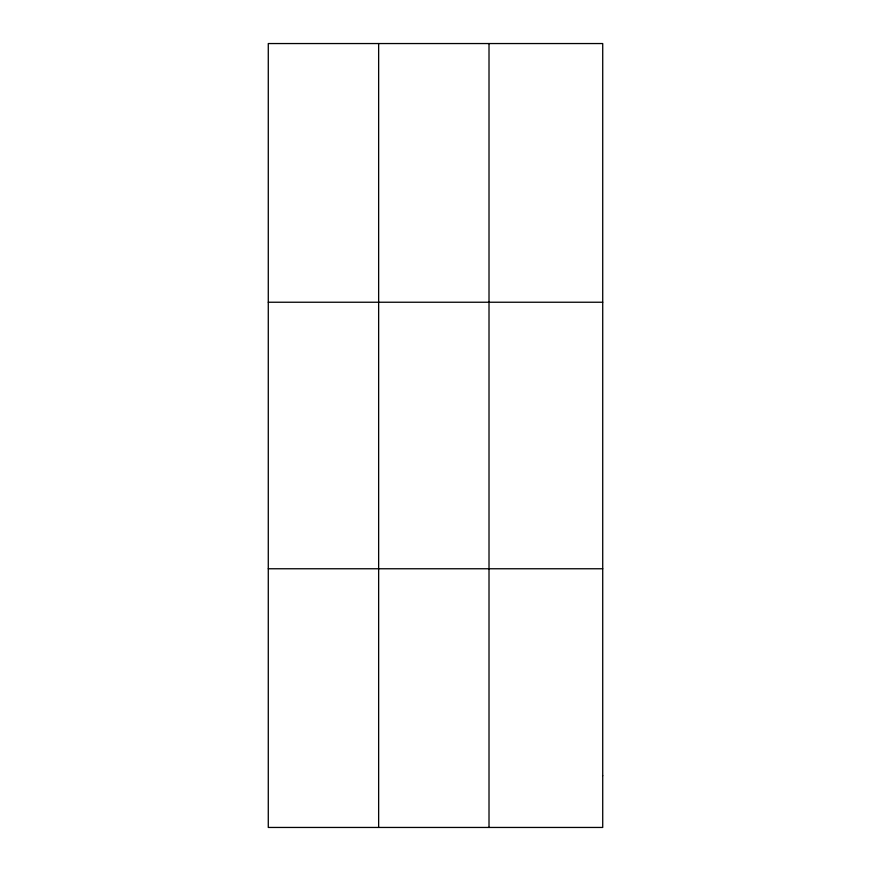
<?xml version="1.0" encoding="UTF-8"?>
<svg xmlns="http://www.w3.org/2000/svg" width="871" height="871" viewBox="0 0 871 871"><rect width="100%" height="100%" fill="white"/><g stroke="black" fill="none" stroke-linecap="round" stroke-linejoin="round"><path stroke-width="1.31" d="M378.645 43.55L378.645 827.45M489.012 43.55L489.012 827.45M268.279 302.237L602.721 302.237M268.279 568.763L602.721 568.763M602.721 775.713L602.721 827.45L268.279 827.45L268.279 43.55L602.721 43.55L602.721 775.713"/></g></svg>
